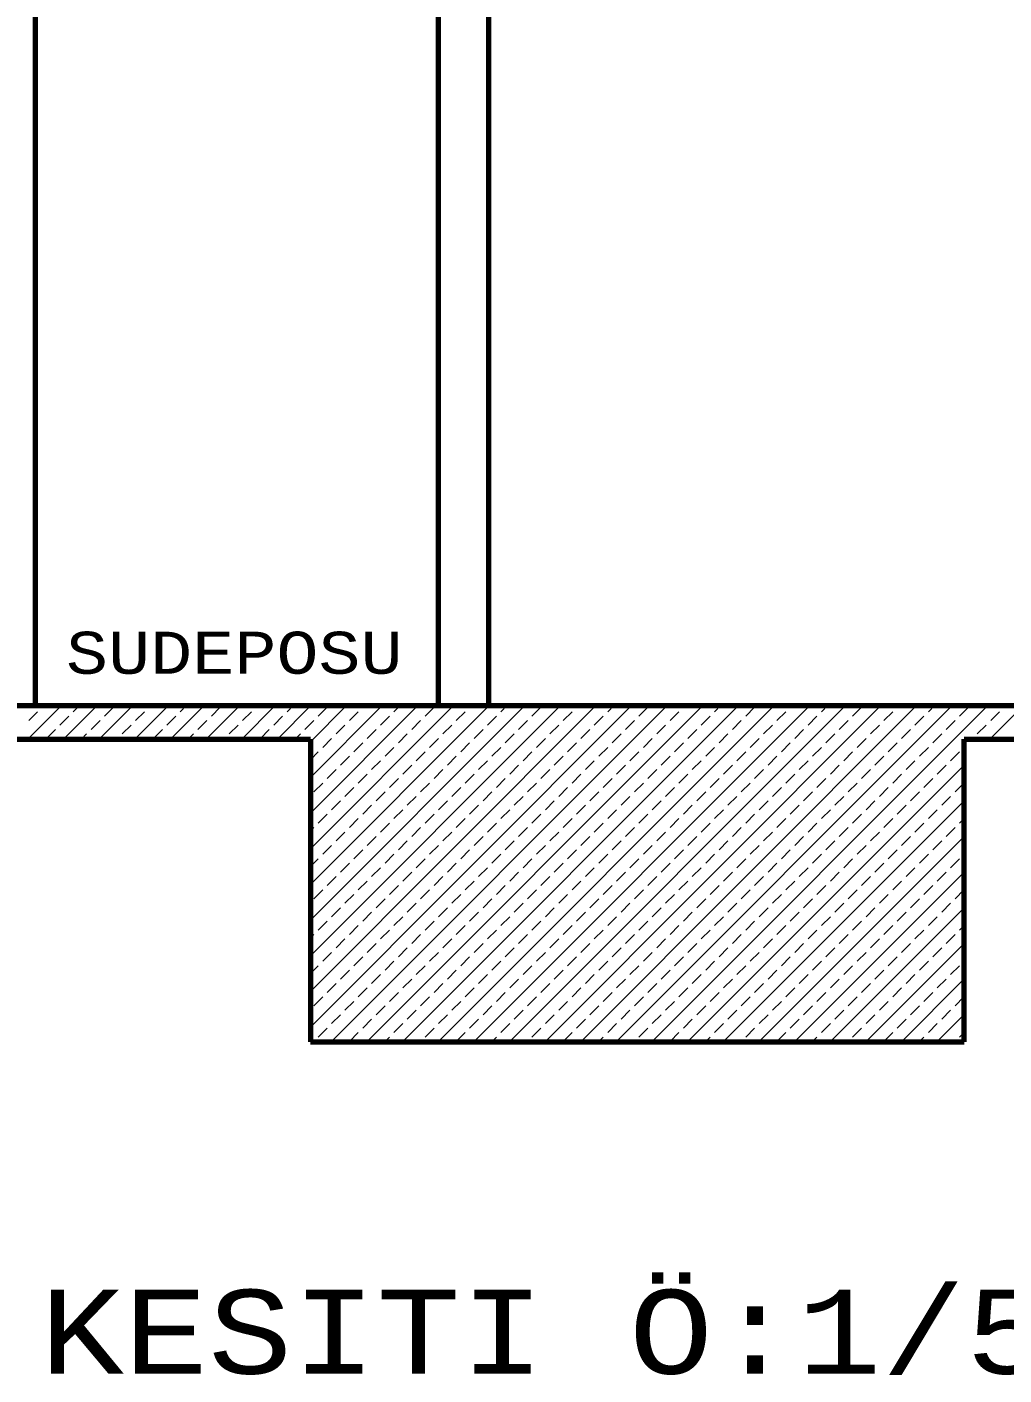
# Model space of a CAD drawing. Header units: millimetres. Extents: x 35860 to 71103, y -11298 to -8385.
# Drawn here: x 56965.9 to 57256.8, y -11197.6 to -10796.5 of the extents above; entities that cross this region are included whole.
import ezdxf
from ezdxf.enums import TextEntityAlignment as Align

# ---------------------------------------------------------------- set-up
doc = ezdxf.new("R2010")
doc.units = ezdxf.units.MM
doc.header["$MEASUREMENT"] = 0
doc.layers.get('0').update_dxf_attribs({"lineweight": 15})
doc.layers.add('03_Yazı', color=1, linetype='Continuous', lineweight=30)
doc.layers.add('07', color=3, linetype='Continuous', lineweight=70)
doc.styles.add('C', font='')
doc.styles.get('C').set_extended_font_data('Courier New Tur')

msp = doc.modelspace()

# ---------------------------------------------------------------- linework, layer by layer
for p, q in [((56966.22, -11008.42), (56976.22, -10998.42)), ((56970.43, -10998.91), (56970.91, -10998.42)), ((56976.82, -11008.42), (56986.82, -10998.42)), ((56979.71, -11000.23), (56981.52, -10998.42)), ((56987.43, -11008.42), (56997.43, -10998.42)), ((56998.04, -11008.42), (57008.04, -10998.42)), ((57002.25, -10998.91), (57002.73, -10998.42)), ((57008.64, -11008.42), (57018.64, -10998.42)), ((57011.53, -11000.23), (57013.34, -10998.42)), ((57019.25, -11008.42), (57029.25, -10998.42)), ((57029.86, -11008.42), (57039.86, -10998.42)), ((57034.07, -10998.91), (57034.55, -10998.42)), ((57040.46, -11008.42), (57050.46, -10998.42)), ((57043.35, -11000.23), (57045.16, -10998.42)), ((57050.3, -11009.2), (57061.07, -10998.42)), ((57050.3, -11019.8), (57071.68, -10998.42)), ((57050.3, -11030.41), (57082.28, -10998.42)), ((57050.3, -11041.02), (57092.89, -10998.42)), ((57050.3, -11051.62), (57103.5, -10998.42)), ((57050.3, -11062.23), (57114.1, -10998.42)), ((57050.3, -11072.84), (57124.71, -10998.42)), ((57050.3, -11083.44), (57135.32, -10998.42)), ((57050.3, -11094.05), (57145.92, -10998.42)), ((57056.53, -11098.42), (57156.53, -10998.42)), ((57065.89, -10998.91), (57066.37, -10998.42)), ((57067.14, -11098.42), (57167.14, -10998.42)), ((57075.17, -11000.23), (57076.98, -10998.42)), ((57077.74, -11098.42), (57177.74, -10998.42)), ((57088.35, -11098.42), (57188.35, -10998.42)), ((57097.71, -10998.91), (57098.19, -10998.42)), ((57098.96, -11098.42), (57198.96, -10998.42)), ((57106.99, -11000.23), (57108.8, -10998.42)), ((57109.56, -11098.42), (57209.56, -10998.42)), ((57120.17, -11098.42), (57220.17, -10998.42)), ((57129.53, -10998.91), (57130.01, -10998.42)), ((57130.78, -11098.42), (57230.78, -10998.42)), ((57138.81, -11000.23), (57140.62, -10998.42)), ((57141.38, -11098.42), (57241.38, -10998.42)), ((57151.99, -11098.42), (57251.99, -10998.42)), ((57161.35, -10998.91), (57161.83, -10998.42)), ((57170.63, -11000.23), (57172.44, -10998.42)), ((57193.17, -10998.91), (57193.65, -10998.42)), ((57202.45, -11000.23), (57204.26, -10998.42)), ((57224.99, -10998.91), (57225.47, -10998.42)), ((57234.27, -11000.23), (57236.08, -10998.42)), ((57252.6, -11008.42), (57262.6, -10998.42)), ((56966.45, -11002.88), (56969.1, -11000.23)), ((56975.73, -11004.21), (56978.38, -11001.56)), ((56988.99, -11001.56), (56991.64, -10998.91)), ((56998.27, -11002.88), (57000.92, -11000.23)), ((57007.55, -11004.21), (57010.2, -11001.56)), ((57020.81, -11001.56), (57023.46, -10998.91)), ((57030.09, -11002.88), (57032.74, -11000.23)), ((57039.37, -11004.21), (57042.02, -11001.56)), ((57052.63, -11001.56), (57055.28, -10998.91)), ((57061.91, -11002.88), (57064.56, -11000.23)), ((57071.19, -11004.21), (57073.84, -11001.56)), ((57084.45, -11001.56), (57087.1, -10998.91)), ((57093.73, -11002.88), (57096.38, -11000.23)), ((57103.01, -11004.21), (57105.66, -11001.56)), ((57116.27, -11001.56), (57118.92, -10998.91)), ((57125.55, -11002.88), (57128.2, -11000.23)), ((57134.83, -11004.21), (57137.48, -11001.56)), ((57148.09, -11001.56), (57150.74, -10998.91)), ((57157.37, -11002.88), (57160.02, -11000.23)), ((57166.65, -11004.21), (57169.3, -11001.56)), ((57179.91, -11001.56), (57182.56, -10998.91)), ((57189.19, -11002.88), (57191.84, -11000.23)), ((57198.47, -11004.21), (57201.12, -11001.56)), ((57211.73, -11001.56), (57214.38, -10998.91)), ((57221.01, -11002.88), (57223.66, -11000.23)), ((57230.29, -11004.21), (57232.94, -11001.56)), ((57243.55, -11001.56), (57246.2, -10998.91)), ((57252.83, -11002.88), (57255.48, -11000.23)), ((56971.76, -11008.19), (56974.41, -11005.54)), ((56985.01, -11005.54), (56987.67, -11002.88)), ((56994.29, -11006.86), (56996.95, -11004.21)), ((57003.58, -11008.19), (57006.23, -11005.54)), ((57016.83, -11005.54), (57019.49, -11002.88)), ((57026.11, -11006.86), (57028.77, -11004.21)), ((57035.4, -11008.19), (57038.05, -11005.54)), ((57048.65, -11005.54), (57051.31, -11002.88)), ((57057.93, -11006.86), (57060.59, -11004.21)), ((57067.21, -11008.19), (57069.87, -11005.54)), ((57080.47, -11005.54), (57083.12, -11002.88)), ((57089.75, -11006.86), (57092.41, -11004.21)), ((57099.03, -11008.19), (57101.69, -11005.54)), ((57112.29, -11005.54), (57114.94, -11002.88)), ((57121.57, -11006.86), (57124.23, -11004.21)), ((57130.85, -11008.19), (57133.51, -11005.54)), ((57144.11, -11005.54), (57146.76, -11002.88)), ((57153.39, -11006.86), (57156.05, -11004.21)), ((57162.67, -11008.19), (57165.33, -11005.54)), ((57175.93, -11005.54), (57178.58, -11002.88)), ((57185.21, -11006.86), (57187.87, -11004.21)), ((57194.49, -11008.19), (57197.15, -11005.54)), ((57207.75, -11005.54), (57210.4, -11002.88)), ((57217.03, -11006.86), (57219.68, -11004.21)), ((57226.31, -11008.19), (57228.97, -11005.54)), ((57239.57, -11005.54), (57242.22, -11002.88)), ((57248.85, -11006.86), (57251.5, -11004.21)), ((56982.13, -11008.42), (56983.69, -11006.86)), ((56992.73, -11008.42), (56992.97, -11008.19)), ((57013.95, -11008.42), (57015.51, -11006.86)), ((57024.55, -11008.42), (57024.79, -11008.19)), ((57045.77, -11008.42), (57047.33, -11006.86)), ((57053.96, -11010.84), (57056.61, -11008.19)), ((57063.24, -11012.17), (57065.89, -11009.51)), ((57076.5, -11009.51), (57079.15, -11006.86)), ((57085.78, -11010.84), (57088.43, -11008.19)), ((57095.06, -11012.17), (57097.71, -11009.51)), ((57108.32, -11009.51), (57110.97, -11006.86)), ((57117.6, -11010.84), (57120.25, -11008.19)), ((57126.88, -11012.17), (57129.53, -11009.51)), ((57140.14, -11009.51), (57142.79, -11006.86)), ((57149.42, -11010.84), (57152.07, -11008.19)), ((57158.7, -11012.17), (57161.35, -11009.51)), ((57171.96, -11009.51), (57174.61, -11006.86)), ((57181.24, -11010.84), (57183.89, -11008.19)), ((57190.52, -11012.17), (57193.17, -11009.51)), ((57203.77, -11009.51), (57206.43, -11006.86)), ((57213.06, -11010.84), (57215.71, -11008.19)), ((57222.34, -11012.17), (57224.99, -11009.51)), ((57235.59, -11009.51), (57238.25, -11006.86)), ((57247.29, -11008.42), (57247.53, -11008.19)), ((57050.3, -11014.5), (57052.63, -11012.17)), ((57059.26, -11016.14), (57061.91, -11013.49)), ((57072.52, -11013.49), (57075.17, -11010.84)), ((57081.8, -11014.82), (57084.45, -11012.17)), ((57091.08, -11016.14), (57093.73, -11013.49)), ((57104.34, -11013.49), (57106.99, -11010.84)), ((57113.62, -11014.82), (57116.27, -11012.17)), ((57122.9, -11016.14), (57125.55, -11013.49)), ((57136.16, -11013.49), (57138.81, -11010.84)), ((57145.44, -11014.82), (57148.09, -11012.17)), ((57154.72, -11016.14), (57157.37, -11013.49)), ((57167.98, -11013.49), (57170.63, -11010.84)), ((57177.26, -11014.82), (57179.91, -11012.17)), ((57186.54, -11016.14), (57189.19, -11013.49)), ((57199.8, -11013.49), (57202.45, -11010.84)), ((57209.08, -11014.82), (57211.73, -11012.17)), ((57218.36, -11016.14), (57221.01, -11013.49)), ((57231.62, -11013.49), (57234.27, -11010.84)), ((57240.9, -11014.82), (57243.55, -11012.17)), ((57244.88, -11010.84), (57244.91, -11010.81)), ((57055.28, -11020.12), (57057.93, -11017.47)), ((57068.54, -11017.47), (57071.19, -11014.82)), ((57077.82, -11018.79), (57080.47, -11016.14)), ((57087.1, -11020.12), (57089.75, -11017.47)), ((57100.36, -11017.47), (57103.01, -11014.82)), ((57109.64, -11018.79), (57112.29, -11016.14)), ((57118.92, -11020.12), (57121.57, -11017.47)), ((57132.18, -11017.47), (57134.83, -11014.82)), ((57141.46, -11018.79), (57144.11, -11016.14)), ((57150.74, -11020.12), (57153.39, -11017.47)), ((57162.6, -11098.42), (57244.91, -11016.11)), ((57164, -11017.47), (57166.65, -11014.82)), ((57173.28, -11018.79), (57175.93, -11016.14)), ((57182.56, -11020.12), (57185.21, -11017.47)), ((57195.82, -11017.47), (57198.47, -11014.82)), ((57205.1, -11018.79), (57207.75, -11016.14)), ((57214.38, -11020.12), (57217.03, -11017.47)), ((57227.64, -11017.47), (57230.29, -11014.82)), ((57236.92, -11018.79), (57239.57, -11016.14)), ((57051.31, -11024.1), (57053.96, -11021.45)), ((57064.56, -11021.45), (57067.21, -11018.79)), ((57073.84, -11022.77), (57076.5, -11020.12)), ((57083.12, -11024.1), (57085.78, -11021.45)), ((57096.38, -11021.45), (57099.03, -11018.79)), ((57105.66, -11022.77), (57108.32, -11020.12)), ((57114.94, -11024.1), (57117.6, -11021.45)), ((57128.2, -11021.45), (57130.85, -11018.79)), ((57137.48, -11022.77), (57140.14, -11020.12)), ((57146.76, -11024.1), (57149.42, -11021.45)), ((57160.02, -11021.45), (57162.67, -11018.79)), ((57169.3, -11022.77), (57171.96, -11020.12)), ((57178.58, -11024.1), (57181.24, -11021.45)), ((57191.84, -11021.45), (57194.49, -11018.79)), ((57201.12, -11022.77), (57203.77, -11020.12)), ((57210.4, -11024.1), (57213.06, -11021.45)), ((57223.66, -11021.45), (57226.31, -11018.79)), ((57232.94, -11022.77), (57235.59, -11020.12)), ((57242.22, -11024.1), (57244.88, -11021.45)), ((57056.61, -11029.4), (57059.26, -11026.75)), ((57060.59, -11025.42), (57063.24, -11022.77)), ((57069.87, -11026.75), (57072.52, -11024.1)), ((57079.15, -11028.08), (57081.8, -11025.42)), ((57088.43, -11029.4), (57091.08, -11026.75)), ((57092.41, -11025.42), (57095.06, -11022.77)), ((57101.69, -11026.75), (57104.34, -11024.1)), ((57110.97, -11028.08), (57113.62, -11025.42)), ((57120.25, -11029.4), (57122.9, -11026.75)), ((57124.23, -11025.42), (57126.88, -11022.77)), ((57133.51, -11026.75), (57136.16, -11024.1)), ((57142.79, -11028.08), (57145.44, -11025.42)), ((57152.07, -11029.4), (57154.72, -11026.75)), ((57156.05, -11025.42), (57158.7, -11022.77)), ((57165.33, -11026.75), (57167.98, -11024.1)), ((57173.2, -11098.42), (57244.91, -11026.72)), ((57174.61, -11028.08), (57177.26, -11025.42)), ((57183.89, -11029.4), (57186.54, -11026.75)), ((57187.87, -11025.42), (57190.52, -11022.77)), ((57197.15, -11026.75), (57199.8, -11024.1)), ((57206.43, -11028.08), (57209.08, -11025.42)), ((57215.71, -11029.4), (57218.36, -11026.75)), ((57219.68, -11025.42), (57222.34, -11022.77)), ((57228.97, -11026.75), (57231.62, -11024.1)), ((57238.25, -11028.08), (57240.9, -11025.42)), ((57052.63, -11033.38), (57055.28, -11030.73)), ((57065.89, -11030.73), (57068.54, -11028.08)), ((57075.17, -11032.05), (57077.82, -11029.4)), ((57084.45, -11033.38), (57087.1, -11030.73)), ((57097.71, -11030.73), (57100.36, -11028.08)), ((57106.99, -11032.05), (57109.64, -11029.4)), ((57116.27, -11033.38), (57118.92, -11030.73)), ((57129.53, -11030.73), (57132.18, -11028.08)), ((57138.81, -11032.05), (57141.46, -11029.4)), ((57148.09, -11033.38), (57150.74, -11030.73)), ((57161.35, -11030.73), (57164, -11028.08)), ((57170.63, -11032.05), (57173.28, -11029.4)), ((57179.91, -11033.38), (57182.56, -11030.73)), ((57193.17, -11030.73), (57195.82, -11028.08)), ((57202.45, -11032.05), (57205.1, -11029.4)), ((57211.73, -11033.38), (57214.38, -11030.73)), ((57224.99, -11030.73), (57227.64, -11028.08)), ((57234.27, -11032.05), (57236.92, -11029.4)), ((57050.3, -11035.71), (57051.31, -11034.7)), ((57061.91, -11034.7), (57064.56, -11032.05)), ((57071.19, -11036.03), (57073.84, -11033.38)), ((57080.47, -11037.36), (57083.12, -11034.7)), ((57093.73, -11034.7), (57096.38, -11032.05)), ((57103.01, -11036.03), (57105.66, -11033.38)), ((57112.29, -11037.36), (57114.94, -11034.7)), ((57125.55, -11034.7), (57128.2, -11032.05)), ((57134.83, -11036.03), (57137.48, -11033.38)), ((57144.11, -11037.36), (57146.76, -11034.7)), ((57157.37, -11034.7), (57160.02, -11032.05)), ((57166.65, -11036.03), (57169.3, -11033.38)), ((57175.93, -11037.36), (57178.58, -11034.7)), ((57189.19, -11034.7), (57191.84, -11032.05)), ((57198.47, -11036.03), (57201.12, -11033.38)), ((57207.75, -11037.36), (57210.4, -11034.7)), ((57221.01, -11034.7), (57223.66, -11032.05)), ((57230.29, -11036.03), (57232.94, -11033.38)), ((57239.57, -11037.36), (57242.22, -11034.7)), ((57243.55, -11033.38), (57244.91, -11032.02)), ((57057.93, -11038.68), (57060.59, -11036.03)), ((57067.21, -11040.01), (57069.87, -11037.36)), ((57076.5, -11041.33), (57079.15, -11038.68)), ((57089.75, -11038.68), (57092.41, -11036.03)), ((57099.03, -11040.01), (57101.69, -11037.36)), ((57108.32, -11041.33), (57110.97, -11038.68)), ((57121.57, -11038.68), (57124.23, -11036.03)), ((57130.85, -11040.01), (57133.51, -11037.36)), ((57140.14, -11041.33), (57142.79, -11038.68)), ((57153.39, -11038.68), (57156.05, -11036.03)), ((57162.67, -11040.01), (57165.33, -11037.36)), ((57171.96, -11041.33), (57174.61, -11038.68)), ((57183.81, -11098.42), (57244.91, -11037.33)), ((57185.21, -11038.68), (57187.87, -11036.03)), ((57194.49, -11040.01), (57197.15, -11037.36)), ((57203.77, -11041.33), (57206.43, -11038.68)), ((57217.03, -11038.68), (57219.68, -11036.03)), ((57226.31, -11040.01), (57228.97, -11037.36)), ((57235.59, -11041.33), (57238.25, -11038.68)), ((57053.96, -11042.66), (57056.61, -11040.01)), ((57063.24, -11043.98), (57065.89, -11041.33)), ((57072.52, -11045.31), (57075.17, -11042.66)), ((57085.78, -11042.66), (57088.43, -11040.01)), ((57095.06, -11043.98), (57097.71, -11041.33)), ((57104.34, -11045.31), (57106.99, -11042.66)), ((57117.6, -11042.66), (57120.25, -11040.01)), ((57126.88, -11043.98), (57129.53, -11041.33)), ((57136.16, -11045.31), (57138.81, -11042.66)), ((57149.42, -11042.66), (57152.07, -11040.01)), ((57158.7, -11043.98), (57161.35, -11041.33)), ((57167.98, -11045.31), (57170.63, -11042.66)), ((57181.24, -11042.66), (57183.89, -11040.01)), ((57190.52, -11043.98), (57193.17, -11041.33)), ((57199.8, -11045.31), (57202.45, -11042.66)), ((57213.06, -11042.66), (57215.71, -11040.01)), ((57222.34, -11043.98), (57224.99, -11041.33)), ((57231.62, -11045.31), (57234.27, -11042.66)), ((57244.88, -11042.66), (57244.91, -11042.63)), ((57050.3, -11046.32), (57052.63, -11043.98)), ((57059.26, -11047.96), (57061.91, -11045.31)), ((57068.54, -11049.29), (57071.19, -11046.64)), ((57081.8, -11046.64), (57084.45, -11043.98)), ((57091.08, -11047.96), (57093.73, -11045.31)), ((57100.36, -11049.29), (57103.01, -11046.64)), ((57113.62, -11046.64), (57116.27, -11043.98)), ((57122.9, -11047.96), (57125.55, -11045.31)), ((57132.18, -11049.29), (57134.83, -11046.64)), ((57145.44, -11046.64), (57148.09, -11043.98)), ((57154.72, -11047.96), (57157.37, -11045.31)), ((57164, -11049.29), (57166.65, -11046.64)), ((57177.26, -11046.64), (57179.91, -11043.98)), ((57186.54, -11047.96), (57189.19, -11045.31)), ((57195.82, -11049.29), (57198.47, -11046.64)), ((57209.08, -11046.64), (57211.73, -11043.98)), ((57218.36, -11047.96), (57221.01, -11045.31)), ((57227.64, -11049.29), (57230.29, -11046.64)), ((57240.9, -11046.64), (57243.55, -11043.98)), ((57055.28, -11051.94), (57057.93, -11049.29)), ((57064.56, -11053.27), (57067.21, -11050.61)), ((57077.82, -11050.61), (57080.47, -11047.96)), ((57087.1, -11051.94), (57089.75, -11049.29)), ((57096.38, -11053.27), (57099.03, -11050.61)), ((57109.64, -11050.61), (57112.29, -11047.96)), ((57118.92, -11051.94), (57121.57, -11049.29)), ((57128.2, -11053.27), (57130.85, -11050.61)), ((57141.46, -11050.61), (57144.11, -11047.96)), ((57150.74, -11051.94), (57153.39, -11049.29)), ((57160.02, -11053.27), (57162.67, -11050.61)), ((57173.28, -11050.61), (57175.93, -11047.96)), ((57182.56, -11051.94), (57185.21, -11049.29)), ((57191.84, -11053.27), (57194.49, -11050.61)), ((57194.42, -11098.42), (57244.91, -11047.93)), ((57205.1, -11050.61), (57207.75, -11047.96)), ((57214.38, -11051.94), (57217.03, -11049.29)), ((57223.66, -11053.27), (57226.31, -11050.61)), ((57236.92, -11050.61), (57239.57, -11047.96)), ((57051.31, -11055.92), (57053.96, -11053.27)), ((57060.59, -11057.24), (57063.24, -11054.59)), ((57073.84, -11054.59), (57076.5, -11051.94)), ((57083.12, -11055.92), (57085.78, -11053.27)), ((57092.41, -11057.24), (57095.06, -11054.59)), ((57105.66, -11054.59), (57108.32, -11051.94)), ((57114.94, -11055.92), (57117.6, -11053.27)), ((57124.23, -11057.24), (57126.88, -11054.59)), ((57137.48, -11054.59), (57140.14, -11051.94)), ((57146.76, -11055.92), (57149.42, -11053.27)), ((57156.05, -11057.24), (57158.7, -11054.59)), ((57169.3, -11054.59), (57171.96, -11051.94)), ((57178.58, -11055.92), (57181.24, -11053.27)), ((57187.87, -11057.24), (57190.52, -11054.59)), ((57201.12, -11054.59), (57203.77, -11051.94)), ((57210.4, -11055.92), (57213.06, -11053.27)), ((57219.68, -11057.24), (57222.34, -11054.59)), ((57232.94, -11054.59), (57235.59, -11051.94)), ((57242.22, -11055.92), (57244.88, -11053.27)), ((57056.61, -11061.22), (57059.26, -11058.57)), ((57069.87, -11058.57), (57072.52, -11055.92)), ((57079.15, -11059.89), (57081.8, -11057.24)), ((57088.43, -11061.22), (57091.08, -11058.57)), ((57101.69, -11058.57), (57104.34, -11055.92)), ((57110.97, -11059.89), (57113.62, -11057.24)), ((57120.25, -11061.22), (57122.9, -11058.57)), ((57133.51, -11058.57), (57136.16, -11055.92)), ((57142.79, -11059.89), (57145.44, -11057.24)), ((57152.07, -11061.22), (57154.72, -11058.57)), ((57165.33, -11058.57), (57167.98, -11055.92)), ((57174.61, -11059.89), (57177.26, -11057.24)), ((57183.89, -11061.22), (57186.54, -11058.57)), ((57197.15, -11058.57), (57199.8, -11055.92)), ((57205.02, -11098.42), (57244.91, -11058.54)), ((57206.43, -11059.89), (57209.08, -11057.24)), ((57215.71, -11061.22), (57218.36, -11058.57)), ((57228.97, -11058.57), (57231.62, -11055.92)), ((57238.25, -11059.89), (57240.9, -11057.24)), ((57052.63, -11065.2), (57055.28, -11062.55)), ((57065.89, -11062.55), (57068.54, -11059.89)), ((57075.17, -11063.87), (57077.82, -11061.22)), ((57084.45, -11065.2), (57087.1, -11062.55)), ((57097.71, -11062.55), (57100.36, -11059.89)), ((57106.99, -11063.87), (57109.64, -11061.22)), ((57116.27, -11065.2), (57118.92, -11062.55)), ((57129.53, -11062.55), (57132.18, -11059.89)), ((57138.81, -11063.87), (57141.46, -11061.22)), ((57148.09, -11065.2), (57150.74, -11062.55)), ((57161.35, -11062.55), (57164, -11059.89)), ((57170.63, -11063.87), (57173.28, -11061.22)), ((57179.91, -11065.2), (57182.56, -11062.55)), ((57193.17, -11062.55), (57195.82, -11059.89)), ((57202.45, -11063.87), (57205.1, -11061.22)), ((57211.73, -11065.2), (57214.38, -11062.55)), ((57224.99, -11062.55), (57227.64, -11059.89)), ((57234.27, -11063.87), (57236.92, -11061.22)), ((57050.3, -11067.53), (57051.31, -11066.52)), ((57061.91, -11066.52), (57064.56, -11063.87)), ((57071.19, -11067.85), (57073.84, -11065.2)), ((57080.47, -11069.18), (57083.12, -11066.52)), ((57093.73, -11066.52), (57096.38, -11063.87)), ((57103.01, -11067.85), (57105.66, -11065.2)), ((57112.29, -11069.18), (57114.94, -11066.52)), ((57125.55, -11066.52), (57128.2, -11063.87)), ((57134.83, -11067.85), (57137.48, -11065.2)), ((57144.11, -11069.18), (57146.76, -11066.52)), ((57157.37, -11066.52), (57160.02, -11063.87)), ((57166.65, -11067.85), (57169.3, -11065.2)), ((57175.93, -11069.18), (57178.58, -11066.52)), ((57189.19, -11066.52), (57191.84, -11063.87)), ((57198.47, -11067.85), (57201.12, -11065.2)), ((57207.75, -11069.18), (57210.4, -11066.52)), ((57221.01, -11066.52), (57223.66, -11063.87)), ((57230.29, -11067.85), (57232.94, -11065.2)), ((57239.57, -11069.18), (57242.22, -11066.52)), ((57243.55, -11065.2), (57244.91, -11063.84)), ((57057.93, -11070.5), (57060.59, -11067.85)), ((57067.21, -11071.83), (57069.87, -11069.18)), ((57076.5, -11073.15), (57079.15, -11070.5)), ((57089.75, -11070.5), (57092.41, -11067.85)), ((57099.03, -11071.83), (57101.69, -11069.18)), ((57108.32, -11073.15), (57110.97, -11070.5)), ((57121.57, -11070.5), (57124.23, -11067.85)), ((57130.85, -11071.83), (57133.51, -11069.18)), ((57140.14, -11073.15), (57142.79, -11070.5)), ((57153.39, -11070.5), (57156.05, -11067.85)), ((57162.67, -11071.83), (57165.33, -11069.18)), ((57171.96, -11073.15), (57174.61, -11070.5)), ((57185.21, -11070.5), (57187.87, -11067.85)), ((57194.49, -11071.83), (57197.15, -11069.18)), ((57203.77, -11073.15), (57206.43, -11070.5)), ((57215.63, -11098.42), (57244.91, -11069.15)), ((57217.03, -11070.5), (57219.68, -11067.85)), ((57226.31, -11071.83), (57228.97, -11069.18)), ((57235.59, -11073.15), (57238.25, -11070.5)), ((57053.96, -11074.48), (57056.61, -11071.83)), ((57063.24, -11075.8), (57065.89, -11073.15)), ((57072.52, -11077.13), (57075.17, -11074.48)), ((57085.78, -11074.48), (57088.43, -11071.83)), ((57095.06, -11075.8), (57097.71, -11073.15)), ((57104.34, -11077.13), (57106.99, -11074.48)), ((57117.6, -11074.48), (57120.25, -11071.83)), ((57126.88, -11075.8), (57129.53, -11073.15)), ((57136.16, -11077.13), (57138.81, -11074.48)), ((57149.42, -11074.48), (57152.07, -11071.83)), ((57158.7, -11075.8), (57161.35, -11073.15)), ((57167.98, -11077.13), (57170.63, -11074.48)), ((57181.24, -11074.48), (57183.89, -11071.83)), ((57190.52, -11075.8), (57193.17, -11073.15)), ((57199.8, -11077.13), (57202.45, -11074.48)), ((57213.06, -11074.48), (57215.71, -11071.83)), ((57222.34, -11075.8), (57224.99, -11073.15)), ((57231.62, -11077.13), (57234.27, -11074.48)), ((57244.88, -11074.48), (57244.91, -11074.45)), ((57050.3, -11078.14), (57052.63, -11075.8)), ((57059.26, -11079.78), (57061.91, -11077.13)), ((57068.54, -11081.11), (57071.19, -11078.46)), ((57081.8, -11078.46), (57084.45, -11075.8)), ((57091.08, -11079.78), (57093.73, -11077.13)), ((57100.36, -11081.11), (57103.01, -11078.46)), ((57113.62, -11078.46), (57116.27, -11075.8)), ((57122.9, -11079.78), (57125.55, -11077.13)), ((57132.18, -11081.11), (57134.83, -11078.46)), ((57145.44, -11078.46), (57148.09, -11075.8)), ((57154.72, -11079.78), (57157.37, -11077.13)), ((57164, -11081.11), (57166.65, -11078.46)), ((57177.26, -11078.46), (57179.91, -11075.8)), ((57186.54, -11079.78), (57189.19, -11077.13)), ((57195.82, -11081.11), (57198.47, -11078.46)), ((57209.08, -11078.46), (57211.73, -11075.8)), ((57218.36, -11079.78), (57221.01, -11077.13)), ((57227.64, -11081.11), (57230.29, -11078.46)), ((57240.9, -11078.46), (57243.55, -11075.8)), ((57055.28, -11083.76), (57057.93, -11081.11)), ((57064.56, -11085.09), (57067.21, -11082.43)), ((57077.82, -11082.43), (57080.47, -11079.78)), ((57087.1, -11083.76), (57089.75, -11081.11)), ((57096.38, -11085.09), (57099.03, -11082.43)), ((57109.64, -11082.43), (57112.29, -11079.78)), ((57118.92, -11083.76), (57121.57, -11081.11)), ((57128.2, -11085.09), (57130.85, -11082.43)), ((57141.46, -11082.43), (57144.11, -11079.78)), ((57150.74, -11083.76), (57153.39, -11081.11)), ((57160.02, -11085.09), (57162.67, -11082.43)), ((57173.28, -11082.43), (57175.93, -11079.78)), ((57182.56, -11083.76), (57185.21, -11081.11)), ((57191.84, -11085.09), (57194.49, -11082.43)), ((57205.1, -11082.43), (57207.75, -11079.78)), ((57214.38, -11083.76), (57217.03, -11081.11)), ((57223.66, -11085.09), (57226.31, -11082.43)), ((57226.24, -11098.42), (57244.91, -11079.75)), ((57236.92, -11082.43), (57239.57, -11079.78)), ((57051.31, -11087.74), (57053.96, -11085.09)), ((57060.59, -11089.06), (57063.24, -11086.41)), ((57073.84, -11086.41), (57076.5, -11083.76)), ((57083.12, -11087.74), (57085.78, -11085.09)), ((57092.41, -11089.06), (57095.06, -11086.41)), ((57105.66, -11086.41), (57108.32, -11083.76)), ((57114.94, -11087.74), (57117.6, -11085.09)), ((57124.23, -11089.06), (57126.88, -11086.41)), ((57137.48, -11086.41), (57140.14, -11083.76)), ((57146.76, -11087.74), (57149.42, -11085.09)), ((57156.05, -11089.06), (57158.7, -11086.41)), ((57169.3, -11086.41), (57171.96, -11083.76)), ((57178.58, -11087.74), (57181.24, -11085.09)), ((57187.87, -11089.06), (57190.52, -11086.41)), ((57201.12, -11086.41), (57203.77, -11083.76)), ((57210.4, -11087.74), (57213.06, -11085.09)), ((57219.68, -11089.06), (57222.34, -11086.41)), ((57232.94, -11086.41), (57235.59, -11083.76)), ((57242.22, -11087.74), (57244.88, -11085.09)), ((57056.61, -11093.04), (57059.26, -11090.39)), ((57069.87, -11090.39), (57072.52, -11087.74)), ((57079.15, -11091.71), (57081.8, -11089.06)), ((57088.43, -11093.04), (57091.08, -11090.39)), ((57101.69, -11090.39), (57104.34, -11087.74)), ((57110.97, -11091.71), (57113.62, -11089.06)), ((57120.25, -11093.04), (57122.9, -11090.39)), ((57133.51, -11090.39), (57136.16, -11087.74)), ((57142.79, -11091.71), (57145.44, -11089.06)), ((57152.07, -11093.04), (57154.72, -11090.39)), ((57165.33, -11090.39), (57167.98, -11087.74)), ((57174.61, -11091.71), (57177.26, -11089.06)), ((57183.89, -11093.04), (57186.54, -11090.39)), ((57197.15, -11090.39), (57199.8, -11087.74)), ((57206.43, -11091.71), (57209.08, -11089.06)), ((57215.71, -11093.04), (57218.36, -11090.39)), ((57228.97, -11090.39), (57231.62, -11087.74)), ((57236.84, -11098.42), (57244.91, -11090.36)), ((57238.25, -11091.71), (57240.9, -11089.06)), ((57052.63, -11097.02), (57055.28, -11094.37)), ((57065.89, -11094.37), (57068.54, -11091.71)), ((57075.17, -11095.69), (57077.82, -11093.04)), ((57084.45, -11097.02), (57087.1, -11094.37)), ((57097.71, -11094.37), (57100.36, -11091.71)), ((57106.99, -11095.69), (57109.64, -11093.04)), ((57116.27, -11097.02), (57118.92, -11094.37)), ((57129.53, -11094.37), (57132.18, -11091.71)), ((57138.81, -11095.69), (57141.46, -11093.04)), ((57148.09, -11097.02), (57150.74, -11094.37)), ((57161.35, -11094.37), (57164, -11091.71)), ((57170.63, -11095.69), (57173.28, -11093.04)), ((57179.91, -11097.02), (57182.56, -11094.37)), ((57193.17, -11094.37), (57195.82, -11091.71)), ((57202.45, -11095.69), (57205.1, -11093.04)), ((57211.73, -11097.02), (57214.38, -11094.37)), ((57224.99, -11094.37), (57227.64, -11091.71)), ((57234.27, -11095.69), (57236.92, -11093.04)), ((57051.23, -11098.42), (57051.31, -11098.34)), ((57061.91, -11098.34), (57064.56, -11095.69)), ((57072.44, -11098.42), (57073.84, -11097.02)), ((57083.05, -11098.42), (57083.12, -11098.34)), ((57093.73, -11098.34), (57096.38, -11095.69)), ((57104.26, -11098.42), (57105.66, -11097.02)), ((57114.87, -11098.42), (57114.94, -11098.34)), ((57125.55, -11098.34), (57128.2, -11095.69)), ((57136.08, -11098.42), (57137.48, -11097.02)), ((57146.69, -11098.42), (57146.76, -11098.34)), ((57157.37, -11098.34), (57160.02, -11095.69)), ((57167.9, -11098.42), (57169.3, -11097.02)), ((57178.51, -11098.42), (57178.58, -11098.34)), ((57189.19, -11098.34), (57191.84, -11095.69)), ((57199.72, -11098.42), (57201.12, -11097.02)), ((57210.33, -11098.42), (57210.4, -11098.34)), ((57221.01, -11098.34), (57223.66, -11095.69)), ((57231.54, -11098.42), (57232.94, -11097.02)), ((57242.15, -11098.42), (57242.22, -11098.34)), ((57243.55, -11097.02), (57244.91, -11095.66))]:
    msp.add_line(p, q)
at = {"layer": '07'}
for p, q in [((56968.34, -10788.42), (56968.34, -10998.42)), ((57088.34, -10788.42), (57088.34, -10998.42)), ((57103.34, -10788.42), (57103.34, -10998.42)), ((56338.34, -10998.42), (57636.96, -10998.42)), ((56868.49, -11008.42), (57050.3, -11008.42)), ((57050.3, -11008.42), (57050.3, -11098.42)), ((57244.91, -11098.42), (57244.91, -11008.42)), ((57244.91, -11008.42), (57454.88, -11008.42)), ((57050.3, -11098.42), (57244.91, -11098.42))]:
    msp.add_line(p, q, dxfattribs=at)

# ---------------------------------------------------------------- texts
at = {"layer": '03_Yazı', "style": 'C'}
msp.add_text('B-B KESITI Ö:1/50', height=25, dxfattribs=at).set_placement((56869.53, -11197.23))
msp.add_attdef('SUDEPOSU', text='A:10.00m2', height=12.5, dxfattribs=at).set_placement((57027.65, -10982.68), align=Align.MIDDLE_CENTER)

doc.saveas('drawing.dxf')
